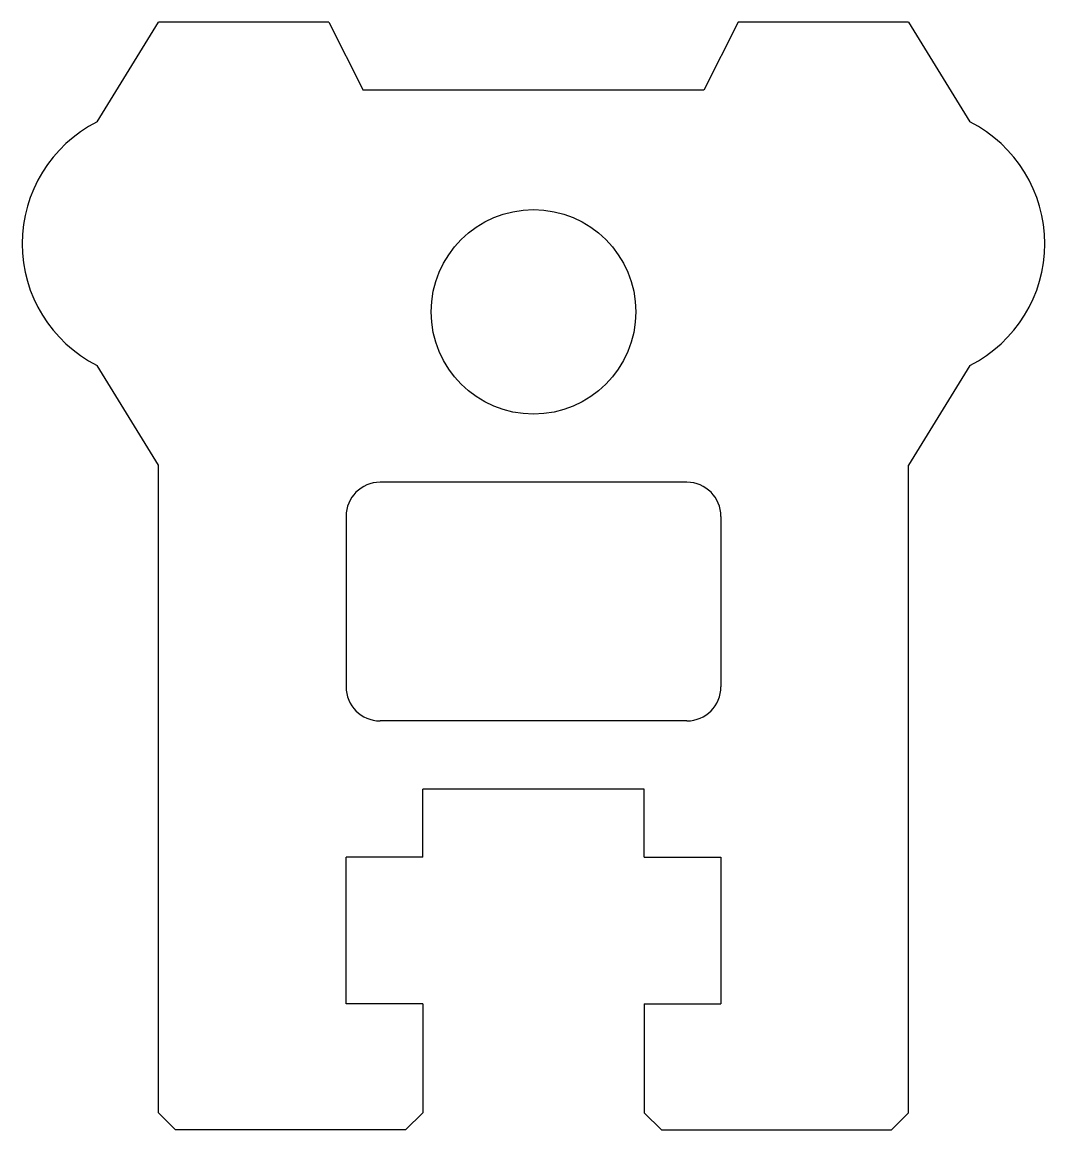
# Model space of a CAD drawing. Header units: millimetres. Extents: x 165 to 195, y 70 to 102.5.
import ezdxf

# ---------------------------------------------------------------- set-up
doc = ezdxf.new("R2010")
doc.units = ezdxf.units.MM

msp = doc.modelspace()

# ---------------------------------------------------------------- linework, layer by layer
for p, q in [((167.197, 99.571), (169, 102.5)), ((174, 102.5), (169, 102.5)), ((174, 102.5), (175, 100.5)), ((186, 102.5), (185, 100.5)), ((191, 102.5), (186, 102.5)), ((191, 102.5), (192.803, 99.571)), ((185, 100.5), (175, 100.5)), ((169, 89.5), (167.197, 92.429)), ((192.803, 92.429), (191, 89.5)), ((169, 70.5), (169, 89.5)), ((191, 70.5), (191, 89.5)), ((184.5, 89), (175.5, 89)), ((174.5, 88), (174.5, 83)), ((185.5, 88), (185.5, 83)), ((184.5, 82), (175.5, 82)), ((183.25, 80), (176.75, 80)), ((176.75, 78), (176.75, 80)), ((183.25, 78), (183.25, 80)), ((176.75, 78), (174.5, 78)), ((174.5, 73.7), (174.5, 78)), ((183.25, 78), (185.5, 78)), ((185.5, 78), (185.5, 73.7)), ((176.75, 73.7), (174.5, 73.7)), ((176.75, 73.7), (176.75, 70.5)), ((183.25, 73.7), (183.25, 70.5)), ((183.25, 73.7), (185.5, 73.7)), ((169, 70.5), (169.5, 70)), ((176.25, 70), (176.75, 70.5)), ((183.25, 70.5), (183.75, 70)), ((190.5, 70), (191, 70.5)), ((176.25, 70), (169.5, 70)), ((183.75, 70), (190.5, 70))]:
    msp.add_line(p, q)
msp.add_circle((180, 94), 3)
for centre, radius, start, end in [((169, 96), 4, 116.785, 243.215), ((191, 96), 4, 296.785, 63.215), ((175.5, 88), 1, 90, 180), ((184.5, 88), 1, 0, 90), ((175.5, 83), 1, 180, 270), ((184.5, 83), 1, 270, 0)]:
    msp.add_arc(centre, radius, start, end)

doc.saveas('drawing.dxf')
